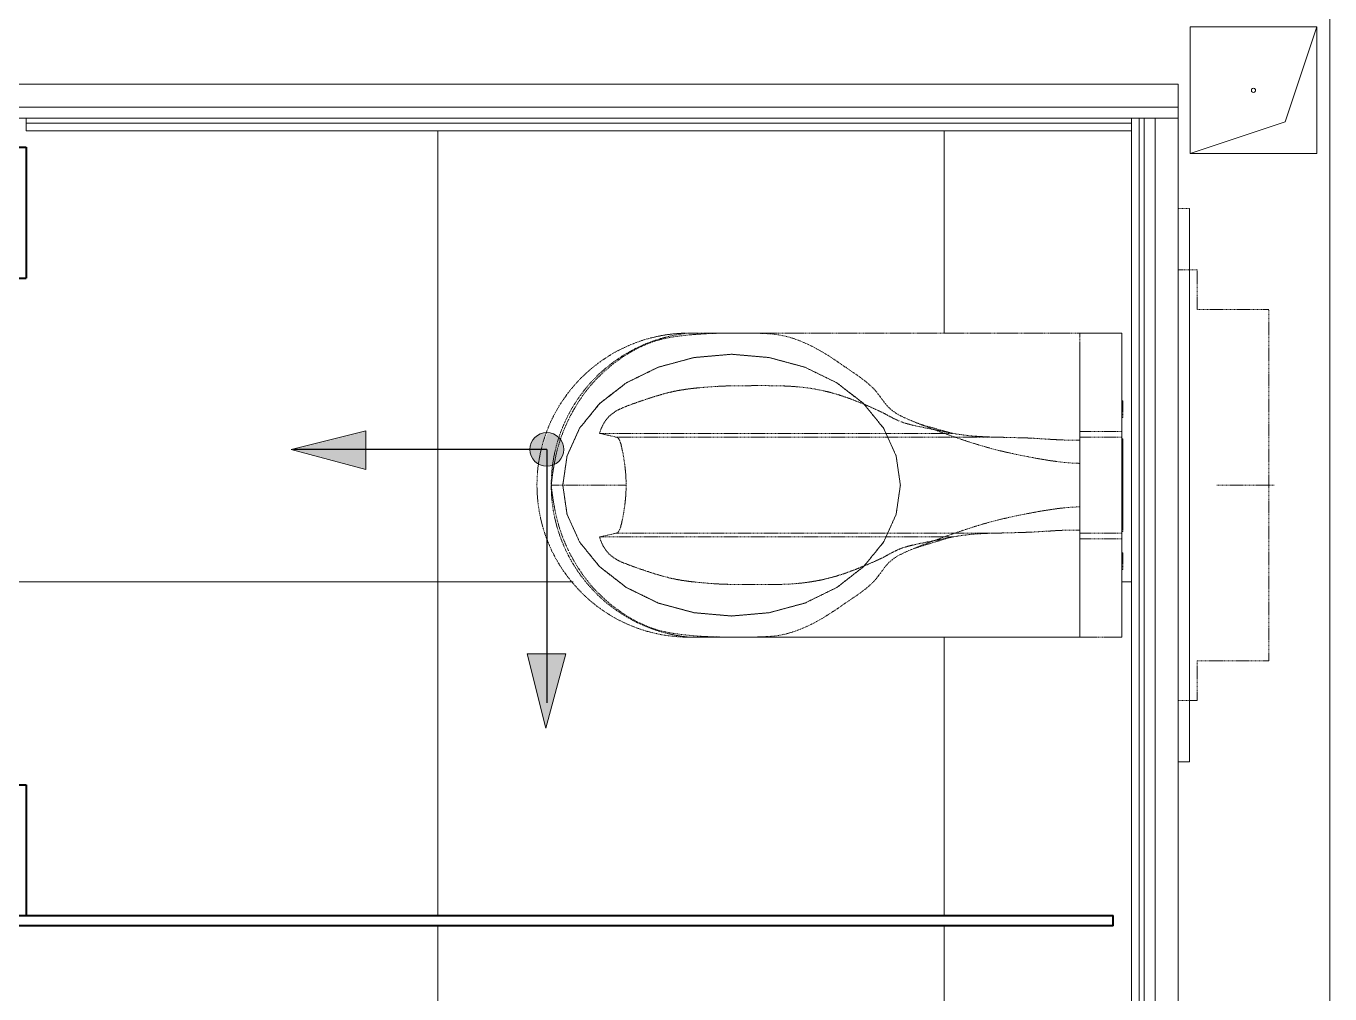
# Model space of a CAD drawing. Header units: millimetres. Extents: x -12447 to 83753, y -46415 to 46712.
# Drawn here: x 22777 to 24323, y 14210 to 15356 of the extents above; entities that cross this region are included whole.
import ezdxf

# ---------------------------------------------------------------- set-up
doc = ezdxf.new("R2010")
doc.units = ezdxf.units.MM
doc.linetypes.add('200_ШТРИХ_ш1п0_6_', pattern=[1.6, 1, -0.6])
for name, color, linetype, lineweight in [('Двери', 7, 'Continuous', 9), ('Двери открывание', 7, 'Continuous', 9), ('Обобщенные модели', 7, 'Continuous', 18), ('Перекрытие штриховка', 7, 'Continuous', 18), ('Сантехника', 7, 'Continuous', 18), ('Стены отделка', 7, 'Continuous', 30), ('Стены перегородки', 7, 'Continuous', 30), ('Стены штриховка', 7, 'Continuous', 9), ('Узлы', 7, 'Continuous', 18)]:
    doc.layers.add(name, color=color, linetype=linetype, lineweight=lineweight)
doc.layers.add('Линии', color=7, linetype='Continuous', lineweight=9, true_color=0x00a600)

# ---------------------------------------------------------------- blocks, each defined once
blk = doc.blocks.new('SND_Унитаз_Jika_Olymp_с_инсталяцией - Унитаз_ выпуск прямой_ установка на пол_693х360х360_ PN30_12_ ХВ резьба HP DN15_ К гл_ кон П DN100-V11-План полов 1-го этажа')
at = {"layer": 'Сантехника', "linetype": '200_ШТРИХ_ш1п0_6_'}
for p, q in [((0, -61.7), (0, 6.3)), ((-208, 0), (-208, -85)), ((208, 0), (-208, 0)), ((208, -85), (208, 0)), ((-255, -85), (-255, -107.5)), ((-208, -85), (-255, -85)), ((255, -85), (208, -85)), ((255, -107.5), (255, -85)), ((-327.5, -94), (327.5, -94)), ((-327.5, -107.5), (-327.5, -94)), ((327.5, -94), (327.5, -107.5)), ((-180, -174), (-180, -687.1)), ((180, -174), (-180, -174)), ((-180, -174), (180, -174)), ((-180, -224), (-180, -174)), ((-100, -173), (-100, -174)), ((-80, -173), (-100, -173)), ((-80, -173), (-100, -173)), ((-80, -174), (-80, -173)), ((-55, -173), (-55, -174)), ((55, -173), (-55, -173)), ((-53.1, -173), (-55, -173)), ((55, -173), (53.1, -173)), ((55, -174), (55, -173)), ((80, -173), (80, -174)), ((100, -173), (80, -173)), ((100, -173), (80, -173)), ((100, -174), (100, -173)), ((180, -687.1), (180, -174)), ((180, -174), (180, -224)), ((180, -224), (-180, -224))]:
    blk.add_line(p, q, dxfattribs=at)
at = {"layer": 'Сантехника', "color": 251, "linetype": '200_ШТРИХ_ш1п0_6_', "true_color": 0x666666}
for p, q in [((327.5, -94), (-327.5, -94)), ((-327.5, -107.5), (-327.5, -94)), ((327.5, -107.5), (327.5, -94)), ((53.1, -173), (-53.1, -173)), ((-180, -687.1), (-180, -224)), ((180, -224), (180, -687.1)), ((-61.3, -375.6), (-61.3, -374.1)), ((61.3, -375.6), (61.3, -374.1)), ((-61.3, -455.4), (-61.3, -453.6)), ((-61.3, -792.9), (-61.3, -456.3)), ((-57, -773.7), (-57, -451.7)), ((57, -451.7), (57, -773.7)), ((61.3, -456.3), (61.3, -453.6)), ((61.3, -792.9), (61.3, -457.2)), ((0, -836.5), (0, -761.4))]:
    blk.add_line(p, q, dxfattribs=at)
at = {"layer": 'Сантехника', "color": 253, "linetype": '200_ШТРИХ_ш1п0_6_', "true_color": 0xa3a3a3}
for p, q in [((-180, -224), (-180, -174)), ((-180, -174), (180, -174)), ((-100, -174), (-80, -174)), ((-100, -174), (-80, -174)), ((-61.3, -174), (-63.7, -174)), ((-63.7, -174), (-63.7, -224)), ((-57, -174), (-61.3, -174)), ((-53.5, -174), (-57, -174)), ((-57, -174), (-57, -224)), ((-55, -174), (-53.1, -174)), ((-55, -174), (55, -174)), ((53.1, -174), (55, -174)), ((57, -174), (53.5, -174)), ((61.3, -174), (57, -174)), ((57, -174), (57, -224)), ((63.7, -174), (61.3, -174)), ((63.7, -174), (63.7, -224)), ((80, -174), (100, -174)), ((80, -174), (100, -174)), ((180, -174), (180, -224)), ((-63.7, -224), (-61.3, -224)), ((-61.3, -224), (-57, -224)), ((-57, -224), (-53.6, -224)), ((-53.3, -224), (-25.8, -224)), ((25.8, -224), (-25.8, -224)), ((53.3, -224), (25.8, -224)), ((53.6, -224), (57, -224)), ((57, -224), (61.3, -224)), ((61.3, -224), (63.7, -224)), ((57, -330.9), (57, -451.7)), ((-57, -451.7), (-57, -348.1)), ((-61.3, -453.6), (-61.3, -375.6)), ((61.3, -453.6), (61.3, -375.6)), ((-139.7, -723.3), (-121.2, -761.2)), ((-121.2, -761.2), (-96.6, -792.9)), ((-34.5, -831.5), (0, -836.5))]:
    blk.add_line(p, q, dxfattribs=at)
at = {"layer": 'Сантехника', "color": 9, "linetype": '200_ШТРИХ_ш1п0_6_', "true_color": 0xc7c7c7}
for p, q in [((-28.5, -174), (-53.5, -174)), ((-53.1, -174), (27.5, -174)), ((-14.8, -174), (-27.6, -174)), ((14.2, -174), (-14.2, -174)), ((27.6, -174), (14.8, -174)), ((27.5, -174), (53.1, -174)), ((53.5, -174), (28.5, -174)), ((-53.6, -224), (53.6, -224)), ((-48, -224), (-53.3, -224)), ((-37.8, -224), (-46.9, -224)), ((-26.5, -224), (-36.8, -224)), ((-13.6, -224), (-25.8, -224)), ((0, -224), (-13.6, -224)), ((13.6, -224), (0, -224)), ((25.8, -224), (13.6, -224)), ((36.8, -224), (26.5, -224)), ((46.9, -224), (37.8, -224)), ((53.3, -224), (48, -224)), ((-57, -348.1), (-57, -330.9))]:
    blk.add_line(p, q, dxfattribs=at)
at = {"layer": 'Сантехника', "color": 254, "linetype": '200_ШТРИХ_ш1п0_6_', "true_color": 0xdddddd}
blk.add_line((0, -850.2), (0, -836.5), dxfattribs=at)
at = {"layer": 'Сантехника', "linetype": '200_ШТРИХ_ш1п0_6_', "flags": 128}
for points in [[(-61.7, -376.2), (-71.7, -411.6), (-75, -420.3)], [(75, -420.3), (62.3, -378.9), (61.7, -376.2)], [(0, -836.5), (-34.5, -831.5), (-67.3, -816.7), (-96.6, -792.9), (-121.2, -761.2), (-139.7, -723.3), (-151.1, -681), (-155, -636.5), (-151.1, -592), (-139.7, -549.7), (-121.2, -511.8), (-96.6, -480.1), (-67.3, -456.3), (-34.5, -441.5), (0, -436.5)], [(0, -436.5), (34.5, -441.5), (67.3, -456.3), (96.6, -480.1), (121.2, -511.8), (139.7, -549.7), (151.1, -592), (155, -636.5), (151.1, -681), (139.7, -723.3), (121.2, -761.2), (96.6, -792.9), (67.3, -816.7), (34.5, -831.5), (0, -836.5)]]:
    blk.add_lwpolyline(points, dxfattribs=at)
at = {"layer": 'Сантехника', "color": 251, "linetype": '200_ШТРИХ_ш1п0_6_', "true_color": 0x666666, "flags": 128}
for points in [[(0, -436.5), (-34.5, -441.5), (-67.3, -456.3), (-96.6, -480.1), (-121.2, -511.8), (-139.7, -549.7), (-151.1, -592), (-155, -636.5), (-151.1, -681), (-139.7, -723.3), (-121.2, -761.2), (-96.6, -792.9), (-67.3, -816.7), (-34.5, -831.5), (0, -836.5)], [(0, -836.5), (-34.5, -831.5), (-67.3, -816.7), (-96.6, -792.9), (-121.2, -761.2), (-139.7, -723.3), (-151.1, -681), (-155, -636.5), (-151.1, -592), (-139.7, -549.7), (-121.2, -511.8), (-96.6, -480.1), (-67.3, -456.3), (-34.5, -441.5), (0, -436.5)], [(0, -836.5), (34.5, -831.5), (67.3, -816.7), (96.6, -792.9), (121.2, -761.2), (139.7, -723.3), (151.1, -681), (155, -636.5), (151.1, -592), (139.7, -549.7), (121.2, -511.8), (96.6, -480.1), (67.3, -456.3), (34.5, -441.5), (0, -436.5)], [(0, -436.5), (34.5, -441.5), (67.3, -456.3), (96.6, -480.1), (121.2, -511.8), (139.7, -549.7), (151.1, -592), (155, -636.5), (151.1, -681), (139.7, -723.3), (121.2, -761.2), (96.6, -792.9), (67.3, -816.7), (34.5, -831.5), (0, -836.5)], [(-61.3, -792.9), (-59.2, -783.4), (-57, -773.7)], [(57, -773.7), (59.2, -783.4), (61.3, -792.9)]]:
    blk.add_lwpolyline(points, dxfattribs=at)
at = {"layer": 'Сантехника', "color": 253, "linetype": '200_ШТРИХ_ш1п0_6_', "true_color": 0xa3a3a3, "flags": 128}
for points in [[(0, -436.5), (-34.5, -441.5), (-67.3, -456.3), (-96.6, -480.1), (-121.2, -511.8), (-139.7, -549.7), (-151.1, -592), (-155, -636.5), (-151.1, -681), (-139.7, -723.3)], [(155, -636.5), (151.1, -592), (139.7, -549.7), (121.2, -511.8), (96.6, -480.1), (67.3, -456.3), (34.5, -441.5), (0, -436.5)], [(67.3, -816.7), (96.6, -792.9), (121.2, -761.2), (139.7, -723.3), (151.1, -681), (155, -636.5)], [(-96.6, -792.9), (-67.3, -816.7), (-34.5, -831.5)], [(0, -836.5), (34.5, -831.5), (67.3, -816.7)]]:
    blk.add_lwpolyline(points, dxfattribs=at)
at = {"layer": 'Сантехника', "linetype": '200_ШТРИХ_ш1п0_6_'}
blk.add_arc((0, -687.1), 180, 180, 360, dxfattribs=at)
at = {"layer": 'Сантехника', "color": 251, "linetype": '200_ШТРИХ_ш1п0_6_', "true_color": 0x666666}
blk.add_arc((0, -669.3), 180.9, 185.6382, 354.3618, dxfattribs=at)
at = {"layer": 'Сантехника', "color": 253, "linetype": '200_ШТРИХ_ш1п0_6_', "true_color": 0xa3a3a3}
for points, knots in [([(-124.5, -174), (-138.2, -174), (-152.3, -174), (-165.4, -174), (-177, -174), (-180, -174)], [-0.3022083, -0.3022083, -0.3022083, -0.3022083, -0.1789595, -0.0919515, 0, 0, 0, 0]), ([(-109.4, -174), (-110.7, -174), (-113.5, -174), (-116.1, -174), (-117.4, -174)], [-0.34250273, -0.34250273, -0.34250273, -0.34250273, -0.3327462, -0.32235551, -0.32235551, -0.32235551, -0.32235551]), ([(180, -174), (177, -174), (165.4, -174), (151, -174), (129, -174), (92.6, -174), (83.1, -174)], [-0.4835333, -0.4835333, -0.4835333, -0.4835333, -0.3915817, -0.3045737, -0.1507871, -0.0805889, -0.0805889, -0.0805889, -0.0805889]), ([(-168, -224), (-167.4, -224), (-165.1, -224), (-163.1, -224), (-161.7, -224)], [0.08058888, 0.08058888, 0.08058888, 0.08058888, 0.09195154, 0.12088332, 0.12088332, 0.12088332, 0.12088332]), ([(-161.7, -224), (-158.8, -224), (-156, -224), (-152.9, -224), (-152.8, -224)], [0.12088332, 0.12088332, 0.12088332, 0.12088332, 0.17895954, 0.18020877, 0.18020877, 0.18020877, 0.18020877]), ([(-145.4, -224), (-138, -224), (-127.4, -224), (-110.7, -224), (-109.4, -224)], [0.2216194, 0.2216194, 0.2216194, 0.2216194, 0.3327462, 0.3425027, 0.3425027, 0.3425027, 0.3425027]), ([(65.2, -224), (71.4, -224), (116.7, -224), (138, -224), (145.4, -224)], [0.0201472, 0.0201472, 0.0201472, 0.0201472, 0.1507871, 0.2619139, 0.2619139, 0.2619139, 0.2619139]), ([(152.8, -224), (152.9, -224), (157.6, -224), (162.8, -224), (169.6, -224), (171.3, -224)], [0.3033245, 0.3033245, 0.3033245, 0.3033245, 0.3045737, 0.3915817, 0.4224559, 0.4224559, 0.4224559, 0.4224559]), ([(64.3, -389.1), (64.2, -388.5), (63.7, -386.4), (63.3, -384.3), (63, -382.8)], [0.96470665, 0.96470665, 0.96470665, 0.96470665, 0.96875, 0.97881568, 0.97881568, 0.97881568, 0.97881568]), ([(-64.4, -389.8), (-64.5, -390.3), (-65.2, -393.7), (-66.4, -400), (-68.6, -411), (-70.7, -421.2), (-73.1, -430.1), (-74.5, -434.3), (-75.2, -436.2)], [0.0325818, 0.0325818, 0.0325818, 0.0325818, 0.0357143, 0.0535714, 0.0714286, 0.1071429, 0.125, 0.1410134, 0.1410134, 0.1410134, 0.1410134]), ([(95.6, -479.3), (93.8, -474.9), (91, -468.2), (86.9, -459.6), (83.8, -453.5), (80.5, -447.5), (77.4, -441.4), (74.7, -435.1), (72.7, -428.8), (71.1, -422.5), (69.6, -415.7), (68.2, -408.7), (66.4, -399.8), (65.1, -393.3), (64.3, -389.2)], [0.7504978, 0.7504978, 0.7504978, 0.7504978, 0.78125, 0.796875, 0.8125, 0.828125, 0.84375, 0.859375, 0.875, 0.890625, 0.90625, 0.921875, 0.9375, 0.9643126, 0.9643126, 0.9643126, 0.9643126]), ([(-75.9, -437.9), (-76.7, -439.7), (-78.5, -443.7), (-81.9, -450.1), (-85.7, -457.2), (-89.3, -464.7), (-92.5, -471.9), (-94.6, -476.7), (-95.5, -479)], [0.145721, 0.145721, 0.145721, 0.145721, 0.1607143, 0.1785714, 0.1964286, 0.2142857, 0.2321429, 0.2490928, 0.2490928, 0.2490928, 0.2490928])]:
    blk.add_open_spline(points, degree=3, knots=knots, dxfattribs=at)
for points in [[(-117.4, -174), (-119.9, -174), (-122.3, -174), (-124.5, -174)], [(-100.6, -174), (-103.6, -174), (-106.5, -174), (-109.4, -174)], [(-91.6, -174), (-94.6, -174), (-97.6, -174), (-100.6, -174)], [(-83.1, -174), (-85.8, -174), (-88.7, -174), (-91.6, -174)], [(-69.3, -174), (-72.8, -174), (-77.6, -174), (-83.1, -174)], [(-63.7, -174), (-63.7, -174), (-65.8, -174), (-69.3, -174)], [(83.1, -174), (72.1, -174), (63.7, -174), (63.7, -174)], [(-180, -224), (-179.3, -224), (-178.6, -224), (-177.7, -224)], [(-176.6, -224), (-176, -224), (-175.4, -224), (-174.7, -224)], [(-174.6, -224), (-173.6, -224), (-172.5, -224), (-171.4, -224)], [(-171.3, -224), (-170.2, -224), (-169.1, -224), (-168, -224)], [(-152.6, -224), (-150.5, -224), (-148.3, -224), (-145.7, -224)], [(-109.4, -224), (-89.5, -224), (-63.7, -224), (-63.7, -224)], [(63.7, -224), (63.7, -224), (64.2, -224), (65.2, -224)], [(145.7, -224), (148.3, -224), (150.5, -224), (152.6, -224)], [(171.4, -224), (172.5, -224), (173.6, -224), (174.6, -224)], [(174.7, -224), (175.4, -224), (176, -224), (176.6, -224)], [(177.7, -224), (178.6, -224), (179.3, -224), (180, -224)], [(-63.2, -383.7), (-63.6, -385.6), (-64, -387.6), (-64.4, -389.6)], [(-61.3, -374.1), (-61.9, -376.9), (-62.4, -379.8), (-63, -382.7)], [(62.9, -382.4), (62.4, -379.5), (61.8, -376.7), (61.3, -374.1)]]:
    blk.add_open_spline(points, degree=3, dxfattribs=at)
at = {"layer": 'Сантехника', "color": 251, "linetype": '200_ШТРИХ_ш1п0_6_', "true_color": 0x666666}
for points, knots in [([(-53.3, -224), (-53.2, -227), (-53.2, -231.6), (-53.3, -237.7), (-53.4, -242.2), (-53.6, -246.8), (-53.8, -251.4), (-54.1, -255.9), (-54.3, -259.7), (-54.5, -262.7), (-54.7, -265.7), (-54.9, -269.4), (-55.2, -273.8), (-55.5, -278.3), (-55.7, -282.8), (-55.9, -287.3), (-56, -291.1), (-56.1, -294.1), (-56.2, -296.4), (-56.2, -298.6), (-56.3, -301.6), (-56.4, -305.4), (-56.5, -309.1), (-56.5, -312), (-56.6, -314.2), (-56.7, -316.4), (-56.8, -319.2), (-56.9, -324.1), (-57, -328.2), (-57, -330.9)], [-1, -1, -1, -1, -0.916667, -0.875, -0.833333, -0.791667, -0.75, -0.708333, -0.666667, -0.645833, -0.625, -0.583333, -0.541667, -0.5, -0.458333, -0.416667, -0.375, -0.354167, -0.333333, -0.3125, -0.291667, -0.25, -0.208333, -0.1875, -0.166667, -0.145833, -0.125, -0.083333, 0, 0, 0, 0]), ([(-25.8, -224), (-25.9, -241.7), (-35.3, -298.5), (-43.8, -332.7), (-52.5, -359.1), (-52.7, -359.6)], [0, 0, 0, 0, 0.1396534, 0.3512574, 0.3554649, 0.3554649, 0.3554649, 0.3554649]), ([(52.7, -359.6), (52.5, -359.1), (43.8, -332.7), (35.3, -298.5), (25.9, -241.7), (25.8, -224)], [1.9415219, 1.9415219, 1.9415219, 1.9415219, 1.9457294, 2.1573334, 2.2969868, 2.2969868, 2.2969868, 2.2969868]), ([(57, -330.9), (57, -328.2), (56.9, -324.1), (56.8, -319.2), (56.7, -316.4), (56.6, -314.2), (56.5, -312), (56.5, -309.1), (56.4, -305.4), (56.3, -301.6), (56.2, -298.6), (56.2, -296.4), (56.1, -294.1), (56, -291.1), (55.9, -287.3), (55.7, -282.8), (55.5, -278.3), (55.2, -273.8), (54.9, -269.4), (54.7, -265.7), (54.5, -262.7), (54.4, -260.5), (54.3, -258.2), (54.1, -255.2), (53.8, -251.4), (53.6, -246.8), (53.4, -242.2), (53.3, -237.7), (53.2, -231.6), (53.2, -227), (53.3, -224)], [-1, -1, -1, -1, -0.916667, -0.875, -0.854167, -0.833333, -0.8125, -0.791667, -0.75, -0.708333, -0.6875, -0.666667, -0.645833, -0.625, -0.583333, -0.541667, -0.5, -0.458333, -0.416667, -0.375, -0.354167, -0.333333, -0.3125, -0.291667, -0.25, -0.208333, -0.166667, -0.125, -0.083333, 0, 0, 0, 0]), ([(-57, -330.9), (-57.1, -333.5), (-57.3, -337.1), (-57.5, -341.5), (-57.7, -344.6), (-57.9, -347.4), (-58.1, -349.9), (-58.3, -352.3), (-58.5, -354.1), (-58.6, -355.6), (-58.8, -357), (-59, -358.6), (-59.2, -360.5), (-59.4, -362.2), (-59.7, -364), (-60, -366.1), (-60.5, -369.6), (-61, -372.4), (-61.3, -374.1)], [-1, -1, -1, -1, -0.9, -0.85, -0.8, -0.75, -0.7, -0.65, -0.6, -0.575, -0.55, -0.5, -0.45, -0.4, -0.35, -0.3, -0.2, 0, 0, 0, 0]), ([(61.3, -374.1), (61, -372.4), (60.5, -369.6), (60, -366.1), (59.7, -364), (59.4, -362.2), (59.2, -360.5), (59, -358.6), (58.8, -357), (58.6, -355.6), (58.5, -354.5), (58.4, -353.4), (58.3, -351.9), (58.1, -349.9), (57.9, -347.4), (57.7, -344.6), (57.5, -341.5), (57.3, -337.1), (57.1, -333.5), (57, -330.9)], [-1, -1, -1, -1, -0.8, -0.7, -0.65, -0.6, -0.55, -0.5, -0.45, -0.425, -0.4, -0.375, -0.35, -0.3, -0.25, -0.2, -0.15, -0.1, 0, 0, 0, 0]), ([(-52.9, -360.3), (-59.9, -381.5), (-77.2, -427.9), (-89.3, -451.4), (-117, -467.4), (-138.4, -500.1), (-160.9, -531.7), (-176.2, -566.8), (-180, -593), (-180, -628.9), (-180, -671.5), (-174.6, -716.7), (-166.6, -739.7), (-156.2, -759.4), (-148.3, -770.5), (-146.6, -772.8)], [0.357309, 0.357309, 0.357309, 0.357309, 0.529127, 0.684675, 0.791639, 0.91181, 1.038821, 1.152104, 1.26214, 1.376925, 1.512555, 1.635622, 1.747132, 1.856521, 1.884591, 1.884591, 1.884591, 1.884591]), ([(146.6, -772.8), (148.3, -770.5), (156.2, -759.4), (166.6, -739.7), (174.6, -716.7), (180, -671.5), (180, -628.9), (180, -593), (176.2, -566.8), (160.9, -531.7), (138.4, -500.1), (117, -467.4), (89.3, -451.4), (77.2, -427.9), (59.9, -381.5), (52.9, -360.3)], [0.412396, 0.412396, 0.412396, 0.412396, 0.440465, 0.549855, 0.661365, 0.784431, 0.920061, 1.034847, 1.144883, 1.258166, 1.385176, 1.505348, 1.612311, 1.767859, 1.939678, 1.939678, 1.939678, 1.939678]), ([(-96, -480.2), (-97.9, -484.8), (-100.8, -491.8), (-104.3, -501.6), (-106.8, -509.1), (-109.1, -516.8), (-111.1, -524.7), (-112.8, -532.6), (-114.7, -543), (-116.4, -556.1), (-117.3, -569.9), (-117.6, -580.1), (-117.7, -584.9), (-117.7, -587.2)], [0.2518112, 0.2518112, 0.2518112, 0.2518112, 0.2857143, 0.3035714, 0.3214286, 0.3392857, 0.3571429, 0.375, 0.3928571, 0.4285714, 0.4642857, 0.4821429, 0.4984632, 0.4984632, 0.4984632, 0.4984632]), ([(61.7, -792.9), (64.1, -792.2), (68.8, -790.4), (75, -787.1), (80.3, -783), (84.6, -778.3), (88.2, -772.8), (91.3, -766.6), (93.9, -759.9), (97.2, -750.8), (101.1, -739.7), (105.5, -726.3), (108.7, -714.8), (110.8, -705.9), (112.1, -699.4), (113.2, -693), (114.1, -686.2), (114.9, -679), (115.6, -671.8), (116.2, -664.9), (116.7, -658.4), (117.1, -651.7), (117.4, -644.5), (117.6, -637.2), (117.7, -630), (117.8, -622.9), (117.8, -613.3), (117.8, -603.6), (117.8, -594.4), (117.8, -587.8), (117.6, -581.2), (117.4, -572.1), (116.7, -560.2), (115.5, -548.8), (114, -539.6), (112.8, -532.6), (111.3, -525.6), (109.6, -518.8), (107.7, -512.2), (105.7, -505.6), (103.4, -499.1), (101, -492.6), (98.5, -486.4), (96.8, -482.2), (96, -480.2)], [0.000766, 0.000766, 0.000766, 0.000766, 0.015625, 0.03125, 0.046875, 0.0625, 0.078125, 0.09375, 0.109375, 0.125, 0.15625, 0.1875, 0.21875, 0.234375, 0.25, 0.265625, 0.28125, 0.296875, 0.3125, 0.328125, 0.34375, 0.359375, 0.375, 0.390625, 0.40625, 0.421875, 0.4375, 0.46875, 0.484375, 0.5, 0.515625, 0.53125, 0.5625, 0.59375, 0.609375, 0.625, 0.640625, 0.65625, 0.671875, 0.6875, 0.703125, 0.71875, 0.734375, 0.7483046, 0.7483046, 0.7483046, 0.7483046]), ([(-117.7, -587.8), (-117.8, -590.3), (-117.8, -595.3), (-117.8, -605.7), (-117.8, -619.6), (-117.7, -633.5), (-117.4, -644.5), (-117, -652.7), (-116.5, -660.4), (-116, -667.8), (-115.3, -675.6), (-114.4, -683.5), (-113.4, -691.6), (-112.1, -699.6), (-110.5, -707.3), (-108.6, -714.9), (-106.6, -722.2), (-104.3, -729.7), (-101.8, -737.4), (-99.1, -745.3), (-96.3, -753.4), (-93.4, -761.2), (-90.4, -768.6), (-86.8, -775.2), (-82.4, -780.9), (-76.8, -785.9), (-70, -789.9), (-64.6, -792), (-61.7, -792.9)], [0.5, 0.5, 0.5, 0.5, 0.5178571, 0.5357143, 0.5714286, 0.6071429, 0.625, 0.6428571, 0.6607143, 0.6785714, 0.6964286, 0.7142857, 0.7321429, 0.75, 0.7678571, 0.7857143, 0.8035714, 0.8214286, 0.8392857, 0.8571429, 0.875, 0.8928571, 0.9107143, 0.9285714, 0.9464286, 0.9642857, 0.9821429, 0.9992765, 0.9992765, 0.9992765, 0.9992765]), ([(-57, -773.7), (-57, -772.6), (-56.1, -770.8), (-51.9, -768.6), (-45.1, -766.7), (-37.5, -765.2), (-30.6, -764), (-25, -763.2), (-19, -762.5), (-10.8, -761.7), (-4.3, -761.5), (0, -761.4)], [-1, -1, -1, -1, -0.857143, -0.714286, -0.571429, -0.428571, -0.357143, -0.285714, -0.214286, -0.142857, 0, 0, 0, 0]), ([(0, -761.4), (4.3, -761.5), (10.8, -761.7), (19, -762.5), (25, -763.2), (30.6, -764), (37.5, -765.2), (45.1, -766.7), (51.8, -768.6), (54.5, -770), (55.5, -770.7)], [-1, -1, -1, -1, -0.8571429, -0.7857143, -0.7142857, -0.6428571, -0.5714286, -0.4285714, -0.2857143, -0.1501056, -0.1501056, -0.1501056, -0.1501056]), ([(-145.9, -773.8), (-139.4, -782.4), (-120.9, -803.2), (-96.8, -820.1), (-79.2, -828.9)], [1.8886336, 1.8886336, 1.8886336, 1.8886336, 1.9948194, 2.1438543, 2.1438543, 2.1438543, 2.1438543]), ([(79.2, -828.9), (96.8, -820.1), (120.9, -803.2), (139.4, -782.4), (145.9, -773.8)], [0.1531325, 0.1531325, 0.1531325, 0.1531325, 0.3021674, 0.4083532, 0.4083532, 0.4083532, 0.4083532]), ([(-78.3, -829.4), (-78, -829.5), (-60, -838.4), (-38.3, -846.1), (0, -850.2)], [2.1463883, 2.1463883, 2.1463883, 2.1463883, 2.148663, 2.2969868, 2.2969868, 2.2969868, 2.2969868]), ([(0, -850.2), (38.3, -846.1), (60, -838.4), (78, -829.5), (78.3, -829.4)], [0, 0, 0, 0, 0.1483237, 0.1505985, 0.1505985, 0.1505985, 0.1505985])]:
    blk.add_open_spline(points, degree=3, knots=knots, dxfattribs=at)
blk.add_open_spline([(55.6, -770.9), (56.5, -771.7), (57, -772.6), (57, -773.7)], degree=3, dxfattribs=at)
blk = doc.blocks.new('131_Сантехническая перегородка_Дверь - СД-1-3905251-План полов 1-го этажа')
at = {"layer": 'Двери'}
for p, q in [((739, 608), (755, 608)), ((739, 8), (739, 608)), ((755, 8), (755, 608)), ((739, 8), (755, 8))]:
    blk.add_line(p, q, dxfattribs=at)
at = {"layer": 'Двери открывание'}
blk.add_arc((755, 8), 600, 90, 180, dxfattribs=at)
at = {"layer": 'Обобщенные модели', "lineweight": 40}
for p, q in [((0, 4), (155, 4)), ((0, 4), (0, -8)), ((155, 4), (155, -8)), ((755, 4), (910, 4)), ((755, 4), (755, -8)), ((910, 4), (910, -8)), ((155, -8), (0, -8)), ((910, -8), (755, -8))]:
    blk.add_line(p, q, dxfattribs=at)
blk = doc.blocks.new('131_Сантехническая перегородка - СП-4-3858331-План полов 1-го этажа')
at = {"layer": 'Обобщенные модели', "lineweight": 40}
for p, q in [((0, 8), (1300, 8)), ((0, -4), (0, 8)), ((1300, -4), (1300, 8)), ((1300, -4), (0, -4))]:
    blk.add_line(p, q, dxfattribs=at)
blk = doc.blocks.new('GM_Отверстие прямоугольное _в плите_ - Отверстие-1400855-План полов 1-го этажа')
at = {"layer": 'Обобщенные модели'}
for p, q in [((-75, -75), (-75, 75)), ((-75, 75), (75, 75)), ((75, 75), (-75, 75)), ((-75, 75), (-75, -75)), ((-37.5, 37.5), (75, 75)), ((75, 75), (75, -75)), ((75, -75), (75, 75)), ((-75, -75), (-37.5, 37.5)), ((75, -75), (-75, -75)), ((-75, -75), (75, -75))]:
    blk.add_line(p, q, dxfattribs=at)
for start, end in [(360, 180), (180, 360), (60, 165), (300, 360), (195, 270)]:
    blk.add_arc((0, 0), 2.5, start, end, dxfattribs=at)

msp = doc.modelspace()

# ---------------------------------------------------------------- hatches: boundary and pattern name
at = {"layer": 'Перекрытие штриховка', "lineweight": 9, "true_color": 0x787878}
h = msp.add_hatch(dxfattribs=at)
h.set_pattern_fill('FP_46', color=8, style=0, pattern_type=2)
h.set_pattern_definition([(0, (9465, 14697.5), (0, 600), []), (90, (9465, 14697.5), (-600, 4e-14), [])])
h.paths.add_polyline_path([(24087.5, 13367.59), (24087.5, 15231.951), (22777.5, 15231.951), (22777.5, 15246.951), (22773.705, 15246.951), (22773.705, 15234.951), (21123.705, 15234.951), (21123.705, 14474.451), (21028.705, 14474.451), (21028.705, 14402.451), (21022.205, 14402.451), (21022.205, 14413.951), (20995.205, 14413.951), (20995.205, 14430.451), (20988.705, 14430.451), (20987.872, 14474.451), (20971.705, 14474.451), (20971.705, 13632.896), (21008.596, 13568.999), (21002.967, 13565.749), (21008.596, 13555.72), (20985.455, 13542.08), (20991.085, 13532.33), (20985.335, 13529.289), (20971.705, 13552.896), (20971.705, 13474.451), (20988.705, 13474.451), (20988.705, 13518.451), (20995.205, 13518.451), (20995.205, 13534.951), (21022.205, 13534.951), (21022.205, 13546.451), (21028.705, 13546.451), (21028.705, 13474.451), (21123.705, 13474.451), (21123.705, 13373.619), (23951.361, 13367.867)])
h.paths.add_polyline_path([(22765.5, 13380.451), (22765.5, 13535.451), (22777.5, 13535.451), (22777.5, 13380.451)])
h.paths.add_polyline_path([(24026, 13677.259), (23562.923, 13677.259), (23516.336, 13683.392), (23472.923, 13701.374), (23435.644, 13729.98), (23407.039, 13767.259), (23388.66, 13813.686), (23382.923, 13857.259), (23389.056, 13903.847), (23407.039, 13947.259), (23435.644, 13984.538), (23472.923, 14013.144), (23516.336, 14031.126), (23568.996, 14037.259), (24076, 14037.259), (24076, 13677.259)])
h.paths.add_polyline_path([(22765.509, 14135.451), (22765.5, 14135.451), (22765.509, 14457.451), (22777.509, 14457.451), (22777.509, 14302.451), (24065.509, 14302.451), (24065.509, 14290.451), (22777.5, 14290.451), (22777.5, 14135.451)])
h.paths.add_polyline_path([(24026, 14632.259), (23562.923, 14632.259), (23516.336, 14638.392), (23472.923, 14656.374), (23435.644, 14684.98), (23407.039, 14722.259), (23388.66, 14768.686), (23382.923, 14812.259), (23386.126, 14836.588), (23389.396, 14835.233), (23394.572, 14834.552), (23403.706, 14836.873), (23406.973, 14839.074), (23408.714, 14840.41), (23413.5, 14848.433), (23413.89, 14849.376), (23414.007, 14858.847), (23412.484, 14863.125), (23410.835, 14865.93), (23405.203, 14871.389), (23404.572, 14871.872), (23396.142, 14875.953), (23407.039, 14902.259), (23435.644, 14939.538), (23472.923, 14968.144), (23516.336, 14986.126), (23568.996, 14992.259), (24076, 14992.259), (24076, 14632.259)])
h.paths.add_polyline_path([(21220.776, 14788.052), (21220.776, 15188.052), (21670.776, 15188.052), (21670.776, 14788.052)])
h.paths.add_polyline_path([(22765.509, 15057.451), (22765.509, 15212.451), (22777.509, 15212.451), (22777.5, 15057.451), (22773.705, 15057.451)])
at = {"layer": 'Узлы', "true_color": 0xff0000}
for points in [[(23179.921, 14830.927), (23179.921, 14876.535), (23091.75, 14854.552), (23171.488, 14833.186)], [(23386.126, 14836.588), (23389.396, 14859.665), (23394.572, 14874.552), (23389.056, 14873.73), (23382.923, 14870.607), (23380.43, 14868.694), (23377.251, 14864.552), (23375.253, 14859.728), (23374.572, 14854.552), (23376.341, 14846.75), (23377.251, 14844.552), (23382.923, 14838.497), (23384.572, 14837.231)], [(23394.572, 14834.552), (23403.706, 14836.873), (23407.562, 14854.552), (23410.835, 14865.93), (23405.203, 14871.389), (23404.572, 14871.872), (23395.511, 14874.428), (23388.491, 14854.552), (23386.126, 14836.588), (23389.396, 14835.233)], [(23403.706, 14836.873), (23406.973, 14839.074), (23408.714, 14840.41), (23413.5, 14848.433), (23413.89, 14849.376), (23414.007, 14858.847), (23412.484, 14863.125), (23410.66, 14865.323), (23403.818, 14837.583)], [(23393.333, 14524.337), (23416.958, 14612.507), (23371.349, 14612.507)]]:
    msp.add_hatch(color=1, dxfattribs=at).paths.add_polyline_path(points)

# ---------------------------------------------------------------- linework, layer by layer
at = {"layer": 'Линии', "color": 1, "lineweight": 18, "true_color": 0xff0000}
for p, q in [((23179.921, 14876.535), (23091.75, 14854.552)), ((23179.921, 14830.927), (23179.921, 14876.535)), ((23091.75, 14854.552), (23179.921, 14830.927)), ((23416.958, 14612.507), (23371.349, 14612.507)), ((23371.349, 14612.507), (23393.333, 14524.337)), ((23393.333, 14524.337), (23416.958, 14612.507))]:
    msp.add_line(p, q, dxfattribs=at)
at = {"layer": 'Линии', "color": 1, "lineweight": 30, "true_color": 0xff0000}
for q in [(23094.572, 14854.552), (23394.572, 14554.552)]:
    msp.add_line((23394.572, 14854.552), q, dxfattribs=at)
at = {"layer": 'Линии', "color": 1, "lineweight": 18, "true_color": 0xff0000}
for start, end in [(0, 180), (180, 0)]:
    msp.add_arc((23394.572, 14854.552), 20, start, end, dxfattribs=at)
at = {"layer": 'Стены отделка', "lineweight": 9}
for p, q in [((24142.5, 15286.951), (21108.705, 15286.951)), ((24142.5, 15286.951), (24142.5, 13334.478)), ((24142.5, 15246.951), (21108.705, 15246.951)), ((22777.5, 15246.951), (22777.5, 15231.951)), ((24087.5, 15246.951), (24087.5, 13349.56)), ((24102.5, 13334.478), (24102.5, 15246.951)), ((22777.5, 15231.951), (24087.5, 15231.951))]:
    msp.add_line(p, q, dxfattribs=at)
at = {"layer": 'Стены перегородки', "lineweight": 18}
msp.add_line((24322.5, 17374.451), (24322.5, 13314.112), dxfattribs=at)
at = {"layer": 'Стены штриховка'}
for p, q in [((21108.705, 15259.951), (24142.5, 15259.951)), ((22777.5, 15240.951), (24087.5, 15240.951)), ((24096.5, 15246.951), (24096.5, 13349.56)), ((24115.5, 15246.951), (24115.5, 13334.478))]:
    msp.add_line(p, q, dxfattribs=at)

# ---------------------------------------------------------------- block references
at = {"layer": 'Обобщенные модели', "rotation": 180}
msp.add_blockref('GM_Отверстие прямоугольное _в плите_ - Отверстие-1400855-План полов 1-го этажа', (24231.92, 15279.839), dxfattribs=at)
at = {"layer": 'Обобщенные модели', "lineweight": 40, "rotation": 89.99999999997657}
msp.add_blockref('131_Сантехническая перегородка_Дверь - СД-1-3905251-План полов 1-го этажа', (22769.509, 14302.451), dxfattribs=at)
at = {"layer": 'Обобщенные модели', "lineweight": 40}
msp.add_blockref('131_Сантехническая перегородка - СП-4-3858331-План полов 1-го этажа', (22765.509, 14294.451), dxfattribs=at)
at = {"layer": 'Сантехника', "linetype": '200_ШТРИХ_ш1п0_6_', "rotation": 270.0000000000002}
msp.add_blockref('SND_Унитаз_Jika_Olymp_с_инсталяцией - Унитаз_ выпуск прямой_ установка на пол_693х360х360_ PN30_12_ ХВ резьба HP DN15_ К гл_ кон П DN100-V11-План полов 1-го этажа', (24250, 14812.259), dxfattribs=at)

doc.saveas('drawing.dxf')
